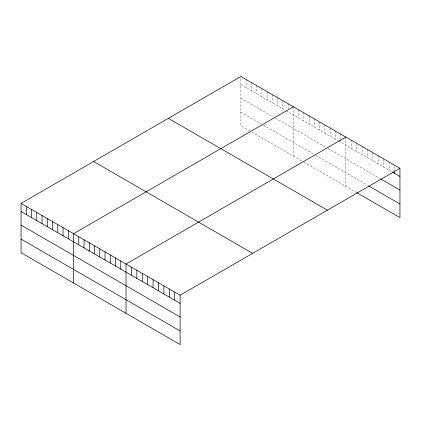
<?xml version="1.0" encoding="UTF-8"?>
<svg xmlns="http://www.w3.org/2000/svg" width="421" height="421" viewBox="0 0 421 421"><rect width="100%" height="100%" fill="white"/><g stroke="black" fill="none" stroke-linecap="round" stroke-linejoin="round"><path stroke-width="0.32" stroke-dasharray="2.1 1.58" d="M240.896 84.589L285.512 110.349M286.038 110.649L338 140.651M338.526 140.956L391.84 171.736M240.896 98.182L273.44 116.97M275.539 118.18L325.928 147.271M328.027 148.487L380.484 178.772M240.896 112.186L261.367 124M263.467 125.216L313.856 154.307M315.955 155.517L367.501 185.282M249.821 130.926L240.896 125.774L240.896 76.469M251.921 132.141L303.357 161.838M303.883 162.138L356.145 192.313M394.54 166.427L394.54 170.8M389.136 162.053L389.136 170.173M383.726 158.933L383.726 167.053M378.321 155.807L378.321 163.932M372.911 152.686L372.911 160.806M367.501 149.566L367.501 157.686M362.097 146.445L362.097 154.565M356.687 143.319L356.687 151.444M351.277 140.198L351.277 148.318M345.873 137.078L345.873 186.382M340.621 134.046L340.621 139.046M340.621 139.667L340.621 142.166M335.374 131.015L335.374 139.135M330.127 127.984L330.127 136.104M324.875 124.953L324.875 133.078M319.628 121.922L319.628 130.047M314.382 118.896L314.382 127.016M309.13 115.864L309.13 123.984M303.883 112.833L303.883 120.953M298.631 109.802L298.631 117.922M293.384 106.771L293.384 156.08M288.138 103.74L288.138 108.739M282.886 100.714L282.886 108.834M277.639 97.683L277.639 105.803M272.387 94.651L272.387 102.771M267.14 91.62L267.14 99.74M261.894 88.589L261.894 96.714M256.642 85.558L256.642 93.683M251.395 82.532L251.395 90.652M246.143 79.501L246.143 87.621"/><path stroke-width="0.63" d="M399.95 168.3L180.104 295.226L180.104 344.531L21.05 252.7L21.05 203.396L240.896 76.469L399.95 168.3L399.95 217.604L356.687 192.629M293.384 106.771L73.538 233.697L73.538 283.007M345.873 137.078L126.026 264.004L126.026 313.308M392.377 172.047L399.95 176.42M381.021 179.083L399.95 190.008M368.585 185.903L399.95 204.011M168.347 118.354L327.401 210.184M93.599 161.511L252.653 253.337M21.05 203.396L180.104 295.226M21.05 211.516L180.104 303.346M21.05 225.109L180.104 316.939M21.05 239.112L180.104 330.938M394.54 171.421L394.54 173.299M174.694 292.1L174.694 300.226M169.289 288.98L169.289 297.1M163.88 285.859L163.88 293.979M158.47 282.738L158.47 290.858M153.065 279.612L153.065 287.738M147.655 276.492L147.655 284.612M142.251 273.371L142.251 281.491M136.841 270.245L136.841 278.37M131.431 267.125L131.431 275.245M120.774 260.973L120.774 269.093M115.528 257.941L115.528 266.061M110.281 254.91L110.281 263.036M105.029 251.879L105.029 260.004M99.782 248.853L99.782 256.973M94.53 245.822L94.53 253.942M89.284 242.791L89.284 250.911M84.037 239.76L84.037 247.88M78.785 236.728L78.785 244.854M68.291 230.671L68.291 238.791M63.039 227.64L63.039 235.76M57.793 224.609L57.793 232.729M52.541 221.578L52.541 229.698M47.294 218.546L47.294 226.672M42.047 215.515L42.047 223.64M36.795 212.489L36.795 220.609M31.549 209.458L31.549 217.578M26.297 206.427L26.297 214.547"/></g></svg>
